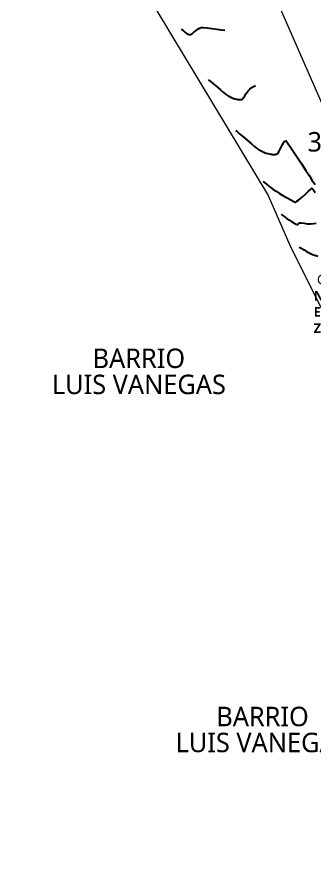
# Model space of a CAD drawing. Header units: millimetres. Extents: x 86 to 591881, y 99 to 1307229.
# Drawn here: x 590513 to 590551.3, y 1307025.7 to 1307136.3 of the extents above; entities that cross this region are included whole.
import ezdxf
from ezdxf.enums import TextEntityAlignment as Align

# ---------------------------------------------------------------- set-up
doc = ezdxf.new("R2010")
doc.units = ezdxf.units.MM
for name, color, linetype in [('_PUNTOS TOPOGRAFICOS', 1, 'Continuous'), ('C-TOPO-MAJR', 9, 'Continuous'), ('C-TOPO-MINR', 8, 'Continuous'), ('Perimetro', 7, 'Continuous'), ('Plano', 7, 'Continuous'), ('V-NODE-TEXT', 11, 'Continuous')]:
    doc.layers.add(name, color=color, linetype=linetype)
doc.layers.add('_TEXTO', color=3, linetype='Continuous', lineweight=25)
doc.styles.add('ST - ETIQUETAS', font='', dxfattribs={"height": 2.5})
doc.styles.get('ST - ETIQUETAS').set_extended_font_data('Roboto Thin')

# ---------------------------------------------------------------- blocks, each defined once
blk = doc.blocks.new('AeccTickTriangle')
at = {"color": 0, "linetype": 'ByBlock', "lineweight": -2}
blk.add_lwpolyline([(0, 0.667), (-0.577, -0.333), (0.577, -0.333)], close=True, dxfattribs=at)
at = {"color": 0, "linetype": 'ByBlock', "lineweight": -2, "const_width": 0.0625}
blk.add_lwpolyline([(-0.031, 0, 1), (0.031, 0, 1)], format="xyb", close=True, dxfattribs=at)
blk = doc.blocks.new('*U176', base_point=(590568.48, 1307101.75, 459.9))
at = {"layer": '_PUNTOS TOPOGRAFICOS', "color": 0, "linetype": 'ByBlock', "lineweight": -2, "xscale": 2, "yscale": 2, "zscale": 2}
blk.add_blockref('AeccTickTriangle', (590568.48, 1307101.75, 459.9), dxfattribs=at)
at = {"layer": 'V-NODE-TEXT', "linetype": 'ByBlock', "insert": (590551.15, 1307099.5, 459.9), "char_height": 1.25, "attachment_point": 4, "style": 'ST - ETIQUETAS'}
blk.add_mtext('{\\fRoboto Black|b0|i0|c0|p2;\\C1; GPS 1 - GEO}\\P{\\fRoboto Thin|b1|i0|c0|p2;\\C2;N:\\fRoboto Thin|b0|i0|c0|p2;1307101.750}\\P{\\fRoboto Thin|b1|i0|c0|p2;\\C3;E:\\fRoboto Thin|b0|i0|c0|p2;590568.481}\\P{\\fRoboto Thin|b1|i0|c0|p2;\\C4;Z:\\fRoboto Thin|b0|i0|c0|p2;459.901}', dxfattribs=at)

msp = doc.modelspace()

# ---------------------------------------------------------------- linework, layer by layer
at = {"layer": 'C-TOPO-MAJR', "color": 40, "linetype": 'Continuous', "lineweight": -3}
for points, elevation in [([(590534.1, 1307134.83), (590534.13, 1307134.81), (590534.22, 1307134.73), (590534.38, 1307134.59), (590534.59, 1307134.41), (590534.74, 1307134.29), (590534.79, 1307134.25), (590534.85, 1307134.22), (590534.91, 1307134.19), (590534.97, 1307134.16), (590535.03, 1307134.14), (590535.09, 1307134.12), (590535.15, 1307134.11), (590535.2, 1307134.1), (590535.25, 1307134.09), (590535.34, 1307134.09), (590535.4, 1307134.12), (590535.5, 1307134.21), (590535.75, 1307134.4), (590536.03, 1307134.62), (590536.25, 1307134.8), (590536.44, 1307134.94), (590536.68, 1307135.03), (590536.97, 1307135.03), (590537.46, 1307134.98), (590538.06, 1307134.9), (590538.69, 1307134.81), (590539.27, 1307134.72), (590539.7, 1307134.66)], 459), ([(590541.13, 1307121.78), (590541.2, 1307121.73), (590541.34, 1307121.6), (590541.61, 1307121.37), (590542.03, 1307121.01), (590542.6, 1307120.52), (590543.13, 1307120.07), (590543.54, 1307119.71), (590543.77, 1307119.53), (590543.92, 1307119.42), (590544.06, 1307119.34), (590544.23, 1307119.24), (590544.4, 1307119.15), (590544.54, 1307119.08), (590544.72, 1307119), (590544.91, 1307118.93), (590545.05, 1307118.88), (590545.23, 1307118.83), (590545.43, 1307118.78), (590545.59, 1307118.75), (590545.7, 1307118.73), (590545.81, 1307118.71), (590545.91, 1307118.71), (590546.01, 1307118.7), (590546.1, 1307118.7), (590546.19, 1307118.71), (590546.27, 1307118.73), (590546.35, 1307118.75), (590546.41, 1307118.77), (590546.47, 1307118.8), (590546.52, 1307118.84), (590546.55, 1307118.88), (590546.59, 1307118.93), (590546.69, 1307119.13), (590546.92, 1307119.55), (590547.14, 1307119.97), (590547.25, 1307120.18), (590547.3, 1307120.25), (590547.34, 1307120.31), (590547.37, 1307120.35), (590547.47, 1307120.42), (590547.61, 1307120.47), (590547.8, 1307120.21), (590548.26, 1307119.53), (590548.87, 1307118.6), (590549.53, 1307117.59), (590550.14, 1307116.66), (590550.59, 1307115.96), (590550.78, 1307115.66), (590550.85, 1307115.54), (590550.93, 1307115.41), (590551.05, 1307115.24), (590551.34, 1307114.83)], 458.5), ([(590546.98, 1307111.03), (590546.99, 1307111.01), (590547.03, 1307110.98), (590547.09, 1307110.93), (590547.19, 1307110.84), (590547.33, 1307110.72), (590547.51, 1307110.59), (590547.74, 1307110.43), (590548.02, 1307110.25), (590548.31, 1307110.08), (590548.64, 1307109.89), (590548.91, 1307109.75), (590549.03, 1307109.69), (590549.09, 1307109.71), (590549.19, 1307109.8), (590549.38, 1307109.92), (590549.58, 1307109.92), (590549.91, 1307109.87), (590550.32, 1307109.81), (590550.74, 1307109.79), (590551.13, 1307109.82), (590551.48, 1307109.87)], 458)]:
    msp.add_lwpolyline(points, dxfattribs=dict(at, elevation=elevation))
at = {"layer": 'C-TOPO-MINR', "color": 44, "linetype": 'Continuous', "lineweight": -3}
for points, elevation in [([(590537.62, 1307128.31), (590537.68, 1307128.25), (590537.83, 1307128.12), (590538.11, 1307127.88), (590538.55, 1307127.51), (590539.1, 1307127.03), (590539.55, 1307126.64), (590539.8, 1307126.44), (590539.93, 1307126.35), (590540.04, 1307126.28), (590540.18, 1307126.2), (590540.32, 1307126.13), (590540.44, 1307126.07), (590540.59, 1307126.01), (590540.74, 1307125.95), (590540.86, 1307125.91), (590541, 1307125.86), (590541.25, 1307125.81), (590541.4, 1307125.78), (590541.49, 1307125.77), (590541.57, 1307125.76), (590541.65, 1307125.76), (590541.73, 1307125.76), (590541.8, 1307125.77), (590541.87, 1307125.78), (590541.93, 1307125.79), (590541.99, 1307125.81), (590542.03, 1307125.84), (590542.07, 1307125.87), (590542.13, 1307125.95), (590542.18, 1307126.04), (590542.29, 1307126.24), (590542.43, 1307126.47), (590542.59, 1307126.69), (590542.73, 1307126.87), (590542.83, 1307127.01), (590542.96, 1307127.15), (590543.04, 1307127.23), (590543.09, 1307127.28), (590543.14, 1307127.31), (590543.25, 1307127.36), (590543.47, 1307127.47), (590543.66, 1307127.57)], 458.75), ([(590544.65, 1307115.25), (590544.68, 1307115.23), (590544.75, 1307115.16), (590544.88, 1307115.05), (590545.07, 1307114.88), (590545.36, 1307114.64), (590545.63, 1307114.44), (590545.94, 1307114.22), (590546.3, 1307113.97), (590546.74, 1307113.69), (590547.19, 1307113.43), (590547.72, 1307113.13), (590548.22, 1307112.86), (590548.6, 1307112.66), (590548.75, 1307112.58), (590548.83, 1307112.59), (590548.88, 1307112.62), (590548.98, 1307112.69), (590549.2, 1307112.85), (590549.46, 1307113.05), (590549.71, 1307113.26), (590550.08, 1307113.6), (590550.47, 1307113.97), (590550.74, 1307114.21), (590550.87, 1307114.33), (590550.91, 1307114.37), (590550.92, 1307114.38), (590550.92, 1307114.37), (590550.94, 1307114.35), (590550.96, 1307114.33), (590551.06, 1307114.19), (590551.35, 1307113.81)], 458.25), ([(590549.3, 1307106.8), (590549.35, 1307106.77), (590549.45, 1307106.71), (590549.63, 1307106.61), (590549.91, 1307106.44), (590550.24, 1307106.25), (590550.48, 1307106.11), (590550.66, 1307106.02), (590550.81, 1307105.95), (590551, 1307105.87), (590551.28, 1307105.77), (590551.67, 1307105.63)], 457.75)]:
    msp.add_lwpolyline(points, dxfattribs=dict(at, elevation=elevation))
at = {"layer": 'Plano', "lineweight": 13}
for points in [[(590555.46, 1307117.89), (590531.96, 1307171.43)], [(590513.01, 1307166.97), (590545.28, 1307113.43), (590548.07, 1307107.07), (590556.38, 1307090.36), (590558.47, 1307086.48), (590562.5, 1307078.82), (590569.99, 1307057.35), (590576.01, 1307044.11), (590577.56, 1307029.06), (590553.39, 1307009.63)]]:
    msp.add_lwpolyline(points, dxfattribs=at)

# ---------------------------------------------------------------- block references
at = {"layer": '_PUNTOS TOPOGRAFICOS'}
msp.add_blockref('*U176', (590568.48, 1307101.75, 459.9), dxfattribs=at)

# ---------------------------------------------------------------- texts
at = {"layer": '_TEXTO', "style": 'ST - ETIQUETAS'}
for s, p in [('BARRIO', (590528.66, 1307091.27)), ('LUIS VANEGAS', (590528.66, 1307087.92)), ('BARRIO', (590544.57, 1307045.26)), ('LUIS VANEGAS', (590544.57, 1307041.92))]:
    msp.add_text(s, height=2.5, dxfattribs=at).set_placement(p, align=Align.CENTER)
at = {"layer": 'Perimetro', "color": 3, "style": 'ST - ETIQUETAS'}
msp.add_text('30', height=2.5, dxfattribs=at).set_placement((590550.35, 1307119.08))

doc.saveas('drawing.dxf')
